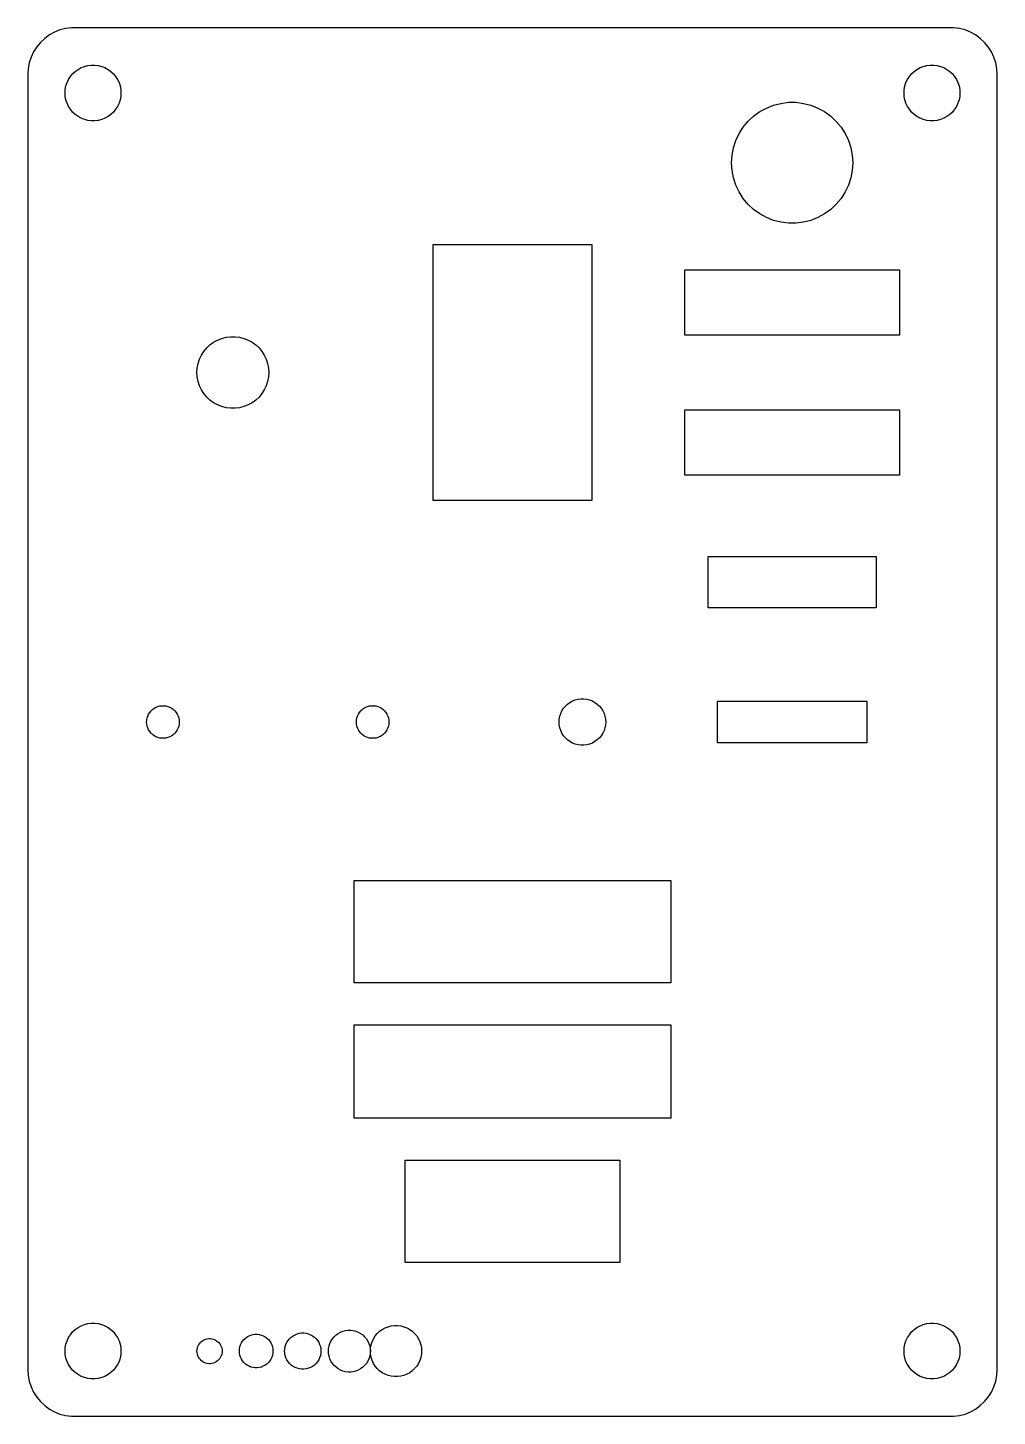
# Model space of a CAD drawing. Header units: metres. Extents: x -52 to 52, y -74 to 3413.
# Drawn here: x -52 to 52, y 1515.5 to 1664.5 of the extents above; entities that cross this region are included whole.
import ezdxf

# ---------------------------------------------------------------- set-up
doc = ezdxf.new("R2010")
doc.units = ezdxf.units.M

msp = doc.modelspace()

# ---------------------------------------------------------------- linework, layer by layer
for p, q in [((-48.5451, 1664.26), (-49.1289, 1664.02)), ((-47.9369, 1664.41), (-48.5451, 1664.26)), ((-47.3139, 1664.49), (-47.9369, 1664.41)), ((47.3139, 1664.49), (-47.3139, 1664.49)), ((47.9369, 1664.41), (47.3139, 1664.49)), ((48.5451, 1664.26), (47.9369, 1664.41)), ((49.1289, 1664.02), (48.5451, 1664.26)), ((-50.6448, 1662.92), (-51.0451, 1662.44)), ((-50.1871, 1663.35), (-50.6448, 1662.92)), ((-49.6791, 1663.72), (-50.1871, 1663.35)), ((-49.1289, 1664.02), (-49.6791, 1663.72)), ((49.6791, 1663.72), (49.1289, 1664.02)), ((50.1871, 1663.35), (49.6791, 1663.72)), ((50.6448, 1662.92), (50.1871, 1663.35)), ((51.0451, 1662.44), (50.6448, 1662.92)), ((-51.6489, 1661.34), (-51.8429, 1660.74)), ((-51.3815, 1661.91), (-51.6489, 1661.34)), ((-51.0451, 1662.44), (-51.3815, 1661.91)), ((51.3815, 1661.91), (51.0451, 1662.44)), ((51.6489, 1661.34), (51.3815, 1661.91)), ((51.8429, 1660.74), (51.6489, 1661.34)), ((-51.9606, 1660.13), (-52, 1659.5)), ((-51.8429, 1660.74), (-51.9606, 1660.13)), ((-47.1869, 1659.55), (-46.9123, 1659.81)), ((-46.9123, 1659.81), (-46.6075, 1660.03)), ((-46.6075, 1660.03), (-46.2773, 1660.21)), ((-46.2773, 1660.21), (-45.927, 1660.35)), ((-45.927, 1660.35), (-45.5621, 1660.45)), ((-45.5621, 1660.45), (-45.1884, 1660.49)), ((-45.1884, 1660.49), (-44.8116, 1660.49)), ((-44.8116, 1660.49), (-44.4379, 1660.45)), ((-44.4379, 1660.45), (-44.0729, 1660.35)), ((-44.0729, 1660.35), (-43.7227, 1660.21)), ((-43.7227, 1660.21), (-43.3925, 1660.03)), ((-43.3925, 1660.03), (-43.0877, 1659.81)), ((-43.0877, 1659.81), (-42.8131, 1659.55)), ((42.8131, 1659.55), (43.0877, 1659.81)), ((43.0877, 1659.81), (43.3925, 1660.03)), ((43.3925, 1660.03), (43.7227, 1660.21)), ((43.7227, 1660.21), (44.0729, 1660.35)), ((44.0729, 1660.35), (44.4379, 1660.45)), ((44.4379, 1660.45), (44.8116, 1660.49)), ((44.8116, 1660.49), (45.1884, 1660.49)), ((45.1884, 1660.49), (45.5621, 1660.45)), ((45.5621, 1660.45), (45.927, 1660.35)), ((45.927, 1660.35), (46.2773, 1660.21)), ((46.2773, 1660.21), (46.6075, 1660.03)), ((46.6075, 1660.03), (46.9123, 1659.81)), ((46.9123, 1659.81), (47.1869, 1659.55)), ((51.9606, 1660.13), (51.8429, 1660.74)), ((52, 1659.5), (51.9606, 1660.13)), ((-52, 1659.5), (-52, 1520.5)), ((-47.9763, 1657.88), (-47.9057, 1658.25)), ((-47.9057, 1658.25), (-47.7893, 1658.6)), ((-47.7893, 1658.6), (-47.6289, 1658.95)), ((-47.6289, 1658.95), (-47.427, 1659.26)), ((-47.427, 1659.26), (-47.1869, 1659.55)), ((-42.8131, 1659.55), (-42.5729, 1659.26)), ((-42.5729, 1659.26), (-42.3711, 1658.95)), ((-42.3711, 1658.95), (-42.2107, 1658.6)), ((-42.2107, 1658.6), (-42.0942, 1658.25)), ((-42.0942, 1658.25), (-42.0237, 1657.88)), ((42.0237, 1657.88), (42.0942, 1658.25)), ((42.0942, 1658.25), (42.2107, 1658.6)), ((42.2107, 1658.6), (42.3711, 1658.95)), ((42.3711, 1658.95), (42.5729, 1659.26)), ((42.5729, 1659.26), (42.8131, 1659.55)), ((47.1869, 1659.55), (47.427, 1659.26)), ((47.427, 1659.26), (47.6289, 1658.95)), ((47.6289, 1658.95), (47.7893, 1658.6)), ((47.7893, 1658.6), (47.9057, 1658.25)), ((47.9057, 1658.25), (47.9763, 1657.88)), ((52, 1520.5), (52, 1659.5)), ((-48, 1657.5), (-47.9763, 1657.88)), ((-47.9763, 1657.12), (-48, 1657.5)), ((-47.9057, 1656.75), (-47.9763, 1657.12)), ((-47.7893, 1656.4), (-47.9057, 1656.75)), ((-42.0942, 1656.75), (-42.2107, 1656.4)), ((-42.0237, 1657.12), (-42.0942, 1656.75)), ((-42.0237, 1657.88), (-42, 1657.5)), ((-42, 1657.5), (-42.0237, 1657.12)), ((42, 1657.5), (42.0237, 1657.88)), ((42.0237, 1657.12), (42, 1657.5)), ((42.0942, 1656.75), (42.0237, 1657.12)), ((42.2107, 1656.4), (42.0942, 1656.75)), ((47.9057, 1656.75), (47.7893, 1656.4)), ((47.9763, 1657.12), (47.9057, 1656.75)), ((47.9763, 1657.88), (48, 1657.5)), ((48, 1657.5), (47.9763, 1657.12)), ((-47.6289, 1656.05), (-47.7893, 1656.4)), ((-47.427, 1655.74), (-47.6289, 1656.05)), ((-47.1869, 1655.45), (-47.427, 1655.74)), ((-46.9123, 1655.19), (-47.1869, 1655.45)), ((-46.6075, 1654.97), (-46.9123, 1655.19)), ((-43.0877, 1655.19), (-43.3925, 1654.97)), ((-42.8131, 1655.45), (-43.0877, 1655.19)), ((-42.5729, 1655.74), (-42.8131, 1655.45)), ((-42.3711, 1656.05), (-42.5729, 1655.74)), ((-42.2107, 1656.4), (-42.3711, 1656.05)), ((25.8567, 1655.01), (26.5171, 1655.49)), ((26.5171, 1655.49), (27.2324, 1655.88)), ((27.2324, 1655.88), (27.9914, 1656.18)), ((27.9914, 1656.18), (28.782, 1656.38)), ((28.782, 1656.38), (29.5919, 1656.49)), ((29.5919, 1656.49), (30.4081, 1656.49)), ((30.4081, 1656.49), (31.218, 1656.38)), ((31.218, 1656.38), (32.0086, 1656.18)), ((32.0086, 1656.18), (32.7676, 1655.88)), ((32.7676, 1655.88), (33.4829, 1655.49)), ((33.4829, 1655.49), (34.1432, 1655.01)), ((42.3711, 1656.05), (42.2107, 1656.4)), ((42.5729, 1655.74), (42.3711, 1656.05)), ((42.8131, 1655.45), (42.5729, 1655.74)), ((43.0877, 1655.19), (42.8131, 1655.45)), ((43.3925, 1654.97), (43.0877, 1655.19)), ((46.9123, 1655.19), (46.6075, 1654.97)), ((47.1869, 1655.45), (46.9123, 1655.19)), ((47.427, 1655.74), (47.1869, 1655.45)), ((47.6289, 1656.05), (47.427, 1655.74)), ((47.7893, 1656.4), (47.6289, 1656.05)), ((-46.2773, 1654.79), (-46.6075, 1654.97)), ((-45.927, 1654.65), (-46.2773, 1654.79)), ((-45.5621, 1654.55), (-45.927, 1654.65)), ((-45.1884, 1654.51), (-45.5621, 1654.55)), ((-44.8116, 1654.51), (-45.1884, 1654.51)), ((-44.4379, 1654.55), (-44.8116, 1654.51)), ((-44.0729, 1654.65), (-44.4379, 1654.55)), ((-43.7227, 1654.79), (-44.0729, 1654.65)), ((-43.3925, 1654.97), (-43.7227, 1654.79)), ((24.304, 1653.13), (24.7414, 1653.82)), ((24.7414, 1653.82), (25.2617, 1654.45)), ((25.2617, 1654.45), (25.8567, 1655.01)), ((34.1432, 1655.01), (34.7383, 1654.45)), ((34.7383, 1654.45), (35.2586, 1653.82)), ((35.2586, 1653.82), (35.696, 1653.13)), ((43.7227, 1654.79), (43.3925, 1654.97)), ((44.0729, 1654.65), (43.7227, 1654.79)), ((44.4379, 1654.55), (44.0729, 1654.65)), ((44.8116, 1654.51), (44.4379, 1654.55)), ((45.1884, 1654.51), (44.8116, 1654.51)), ((45.5621, 1654.55), (45.1884, 1654.51)), ((45.927, 1654.65), (45.5621, 1654.55)), ((46.2773, 1654.79), (45.927, 1654.65)), ((46.6075, 1654.97), (46.2773, 1654.79)), ((23.7042, 1651.62), (23.9565, 1652.39)), ((23.9565, 1652.39), (24.304, 1653.13)), ((35.696, 1653.13), (36.0435, 1652.39)), ((36.0435, 1652.39), (36.2958, 1651.62)), ((23.5, 1650), (23.5513, 1650.81)), ((23.5513, 1650.81), (23.7042, 1651.62)), ((36.2958, 1651.62), (36.4487, 1650.81)), ((36.4487, 1650.81), (36.5, 1650)), ((23.5513, 1649.19), (23.5, 1650)), ((36.5, 1650), (36.4487, 1649.19)), ((23.7042, 1648.38), (23.5513, 1649.19)), ((23.9565, 1647.61), (23.7042, 1648.38)), ((36.2958, 1648.38), (36.0435, 1647.61)), ((36.4487, 1649.19), (36.2958, 1648.38)), ((24.304, 1646.87), (23.9565, 1647.61)), ((24.7414, 1646.18), (24.304, 1646.87)), ((35.696, 1646.87), (35.2586, 1646.18)), ((36.0435, 1647.61), (35.696, 1646.87)), ((25.2617, 1645.55), (24.7414, 1646.18)), ((25.8567, 1644.99), (25.2617, 1645.55)), ((26.5171, 1644.51), (25.8567, 1644.99)), ((34.1432, 1644.99), (33.4829, 1644.51)), ((34.7383, 1645.55), (34.1432, 1644.99)), ((35.2586, 1646.18), (34.7383, 1645.55)), ((27.2324, 1644.12), (26.5171, 1644.51)), ((27.9914, 1643.82), (27.2324, 1644.12)), ((28.782, 1643.62), (27.9914, 1643.82)), ((29.5919, 1643.51), (28.782, 1643.62)), ((30.4081, 1643.51), (29.5919, 1643.51)), ((31.218, 1643.62), (30.4081, 1643.51)), ((32.0086, 1643.82), (31.218, 1643.62)), ((32.7676, 1644.12), (32.0086, 1643.82)), ((33.4829, 1644.51), (32.7676, 1644.12)), ((-8.5, 1613.75), (-8.5, 1641.25)), ((-8.5, 1641.25), (8.5, 1641.25)), ((8.5, 1641.25), (8.5, 1613.75)), ((18.5, 1631.5), (18.5, 1638.5)), ((18.5, 1638.5), (41.5, 1638.5)), ((41.5, 1638.5), (41.5, 1631.5)), ((-30.7214, 1631.28), (-30.2417, 1631.34)), ((-30.2417, 1631.34), (-29.7583, 1631.34)), ((-29.7583, 1631.34), (-29.2786, 1631.28)), ((41.5, 1631.5), (18.5, 1631.5)), ((-33.1147, 1629.76), (-32.8065, 1630.14)), ((-32.8065, 1630.14), (-32.4541, 1630.47)), ((-32.4541, 1630.47), (-32.0629, 1630.75)), ((-32.0629, 1630.75), (-31.6392, 1630.98)), ((-31.6392, 1630.98), (-31.1897, 1631.16)), ((-31.1897, 1631.16), (-30.7214, 1631.28)), ((-29.2786, 1631.28), (-28.8103, 1631.16)), ((-28.8103, 1631.16), (-28.3607, 1630.98)), ((-28.3607, 1630.98), (-27.9371, 1630.75)), ((-27.9371, 1630.75), (-27.5459, 1630.47)), ((-27.5459, 1630.47), (-27.1935, 1630.14)), ((-27.1935, 1630.14), (-26.8853, 1629.76)), ((-33.8196, 1627.98), (-33.729, 1628.46)), ((-33.729, 1628.46), (-33.5796, 1628.92)), ((-33.5796, 1628.92), (-33.3738, 1629.35)), ((-33.3738, 1629.35), (-33.1147, 1629.76)), ((-26.8853, 1629.76), (-26.6262, 1629.35)), ((-26.6262, 1629.35), (-26.4203, 1628.92)), ((-26.4203, 1628.92), (-26.271, 1628.46)), ((-26.271, 1628.46), (-26.1804, 1627.98)), ((-33.85, 1627.5), (-33.8196, 1627.98)), ((-33.8196, 1627.02), (-33.85, 1627.5)), ((-33.729, 1626.54), (-33.8196, 1627.02)), ((-26.1804, 1627.02), (-26.271, 1626.54)), ((-26.1804, 1627.98), (-26.15, 1627.5)), ((-26.15, 1627.5), (-26.1804, 1627.02)), ((-33.5796, 1626.08), (-33.729, 1626.54)), ((-33.3738, 1625.65), (-33.5796, 1626.08)), ((-33.1147, 1625.24), (-33.3738, 1625.65)), ((-26.6262, 1625.65), (-26.8853, 1625.24)), ((-26.4203, 1626.08), (-26.6262, 1625.65)), ((-26.271, 1626.54), (-26.4203, 1626.08)), ((-32.8065, 1624.86), (-33.1147, 1625.24)), ((-32.4541, 1624.53), (-32.8065, 1624.86)), ((-32.0629, 1624.25), (-32.4541, 1624.53)), ((-31.6392, 1624.02), (-32.0629, 1624.25)), ((-31.1897, 1623.84), (-31.6392, 1624.02)), ((-28.3607, 1624.02), (-28.8103, 1623.84)), ((-27.9371, 1624.25), (-28.3607, 1624.02)), ((-27.5459, 1624.53), (-27.9371, 1624.25)), ((-27.1935, 1624.86), (-27.5459, 1624.53)), ((-26.8853, 1625.24), (-27.1935, 1624.86)), ((-30.7214, 1623.72), (-31.1897, 1623.84)), ((-30.2417, 1623.66), (-30.7214, 1623.72)), ((-29.7583, 1623.66), (-30.2417, 1623.66)), ((-29.2786, 1623.72), (-29.7583, 1623.66)), ((-28.8103, 1623.84), (-29.2786, 1623.72)), ((18.5, 1616.5), (18.5, 1623.5)), ((18.5, 1623.5), (41.5, 1623.5)), ((41.5, 1623.5), (41.5, 1616.5)), ((41.5, 1616.5), (18.5, 1616.5)), ((8.5, 1613.75), (-8.5, 1613.75)), ((21, 1602.25), (21, 1607.75)), ((21, 1607.75), (39, 1607.75)), ((39, 1607.75), (39, 1602.25)), ((39, 1602.25), (21, 1602.25)), ((-38.9158, 1591.03), (-38.7757, 1591.2)), ((-38.7757, 1591.2), (-38.6155, 1591.35)), ((-38.6155, 1591.35), (-38.4377, 1591.48)), ((-38.4377, 1591.48), (-38.2451, 1591.58)), ((-38.2451, 1591.58), (-38.0408, 1591.66)), ((-38.0408, 1591.66), (-37.8279, 1591.72)), ((-37.8279, 1591.72), (-37.6099, 1591.75)), ((-37.6099, 1591.75), (-37.3901, 1591.75)), ((-37.3901, 1591.75), (-37.1721, 1591.72)), ((-37.1721, 1591.72), (-36.9592, 1591.66)), ((-36.9592, 1591.66), (-36.7549, 1591.58)), ((-36.7549, 1591.58), (-36.5623, 1591.48)), ((-36.5623, 1591.48), (-36.3845, 1591.35)), ((-36.3845, 1591.35), (-36.2243, 1591.2)), ((-36.2243, 1591.2), (-36.0842, 1591.03)), ((-16.4158, 1591.03), (-16.2757, 1591.2)), ((-16.2757, 1591.2), (-16.1155, 1591.35)), ((-16.1155, 1591.35), (-15.9377, 1591.48)), ((-15.9377, 1591.48), (-15.7451, 1591.58)), ((-15.7451, 1591.58), (-15.5408, 1591.66)), ((-15.5408, 1591.66), (-15.3279, 1591.72)), ((-15.3279, 1591.72), (-15.1099, 1591.75)), ((-15.1099, 1591.75), (-14.8901, 1591.75)), ((-14.8901, 1591.75), (-14.6721, 1591.72)), ((-14.6721, 1591.72), (-14.4592, 1591.66)), ((-14.4592, 1591.66), (-14.2549, 1591.58)), ((-14.2549, 1591.58), (-14.0623, 1591.48)), ((-14.0623, 1591.48), (-13.8845, 1591.35)), ((-13.8845, 1591.35), (-13.7243, 1591.2)), ((-13.7243, 1591.2), (-13.5842, 1591.03)), ((5.17555, 1590.92), (5.30922, 1591.2)), ((5.30922, 1591.2), (5.47745, 1591.47)), ((5.47745, 1591.47), (5.67757, 1591.71)), ((5.67757, 1591.71), (5.90643, 1591.93)), ((5.90643, 1591.93), (6.16043, 1592.11)), ((6.16043, 1592.11), (6.43555, 1592.26)), ((6.43555, 1592.26), (6.72745, 1592.38)), ((6.72745, 1592.38), (7.03154, 1592.46)), ((7.03154, 1592.46), (7.34302, 1592.5)), ((7.34302, 1592.5), (7.65697, 1592.5)), ((7.65697, 1592.5), (7.96844, 1592.46)), ((7.96844, 1592.46), (8.27254, 1592.38)), ((8.27254, 1592.38), (8.56444, 1592.26)), ((8.56444, 1592.26), (8.83955, 1592.11)), ((8.83955, 1592.11), (9.09355, 1591.93)), ((9.09355, 1591.93), (9.32242, 1591.71)), ((9.32242, 1591.71), (9.52254, 1591.47)), ((9.52254, 1591.47), (9.69077, 1591.2)), ((9.69077, 1591.2), (9.82443, 1590.92)), ((22, 1587.75), (22, 1592.25)), ((22, 1592.25), (38, 1592.25)), ((38, 1592.25), (38, 1587.75)), ((-39.25, 1590), (-39.2362, 1590.22)), ((-39.2362, 1589.78), (-39.25, 1590)), ((-39.2362, 1590.22), (-39.195, 1590.44)), ((-39.195, 1589.56), (-39.2362, 1589.78)), ((-39.195, 1590.44), (-39.1271, 1590.64)), ((-39.1271, 1590.64), (-39.0335, 1590.84)), ((-39.0335, 1590.84), (-38.9158, 1591.03)), ((-36.0842, 1591.03), (-35.9665, 1590.84)), ((-35.9665, 1590.84), (-35.8729, 1590.64)), ((-35.8729, 1590.64), (-35.805, 1590.44)), ((-35.805, 1590.44), (-35.7638, 1590.22)), ((-35.7638, 1589.78), (-35.805, 1589.56)), ((-35.7638, 1590.22), (-35.75, 1590)), ((-35.75, 1590), (-35.7638, 1589.78)), ((-16.75, 1590), (-16.7362, 1590.22)), ((-16.7362, 1589.78), (-16.75, 1590)), ((-16.7362, 1590.22), (-16.695, 1590.44)), ((-16.695, 1589.56), (-16.7362, 1589.78)), ((-16.695, 1590.44), (-16.6271, 1590.64)), ((-16.6271, 1590.64), (-16.5335, 1590.84)), ((-16.5335, 1590.84), (-16.4158, 1591.03)), ((-13.5842, 1591.03), (-13.4665, 1590.84)), ((-13.4665, 1590.84), (-13.3729, 1590.64)), ((-13.3729, 1590.64), (-13.305, 1590.44)), ((-13.305, 1590.44), (-13.2638, 1590.22)), ((-13.2638, 1589.78), (-13.305, 1589.56)), ((-13.2638, 1590.22), (-13.25, 1590)), ((-13.25, 1590), (-13.2638, 1589.78)), ((5, 1590), (5.0197, 1590.31)), ((5.0197, 1589.69), (5, 1590)), ((5.0197, 1590.31), (5.07854, 1590.62)), ((5.07854, 1589.38), (5.0197, 1589.69)), ((5.07854, 1590.62), (5.17555, 1590.92)), ((9.82443, 1590.92), (9.92145, 1590.62)), ((9.92145, 1590.62), (9.98029, 1590.31)), ((9.98029, 1589.69), (9.92145, 1589.38)), ((9.98029, 1590.31), (10, 1590)), ((10, 1590), (9.98029, 1589.69)), ((-39.1271, 1589.36), (-39.195, 1589.56)), ((-39.0335, 1589.16), (-39.1271, 1589.36)), ((-38.9158, 1588.97), (-39.0335, 1589.16)), ((-38.7757, 1588.8), (-38.9158, 1588.97)), ((-38.6155, 1588.65), (-38.7757, 1588.8)), ((-38.4377, 1588.52), (-38.6155, 1588.65)), ((-38.2451, 1588.42), (-38.4377, 1588.52)), ((-38.0408, 1588.34), (-38.2451, 1588.42)), ((-37.8279, 1588.28), (-38.0408, 1588.34)), ((-37.6099, 1588.25), (-37.8279, 1588.28)), ((-37.3901, 1588.25), (-37.6099, 1588.25)), ((-37.1721, 1588.28), (-37.3901, 1588.25)), ((-36.9592, 1588.34), (-37.1721, 1588.28)), ((-36.7549, 1588.42), (-36.9592, 1588.34)), ((-36.5623, 1588.52), (-36.7549, 1588.42)), ((-36.3845, 1588.65), (-36.5623, 1588.52)), ((-36.2243, 1588.8), (-36.3845, 1588.65)), ((-36.0842, 1588.97), (-36.2243, 1588.8)), ((-35.9665, 1589.16), (-36.0842, 1588.97)), ((-35.8729, 1589.36), (-35.9665, 1589.16)), ((-35.805, 1589.56), (-35.8729, 1589.36)), ((-16.6271, 1589.36), (-16.695, 1589.56)), ((-16.5335, 1589.16), (-16.6271, 1589.36)), ((-16.4158, 1588.97), (-16.5335, 1589.16)), ((-16.2757, 1588.8), (-16.4158, 1588.97)), ((-16.1155, 1588.65), (-16.2757, 1588.8)), ((-15.9377, 1588.52), (-16.1155, 1588.65)), ((-15.7451, 1588.42), (-15.9377, 1588.52)), ((-15.5408, 1588.34), (-15.7451, 1588.42)), ((-15.3279, 1588.28), (-15.5408, 1588.34)), ((-15.1099, 1588.25), (-15.3279, 1588.28)), ((-14.8901, 1588.25), (-15.1099, 1588.25)), ((-14.6721, 1588.28), (-14.8901, 1588.25)), ((-14.4592, 1588.34), (-14.6721, 1588.28)), ((-14.2549, 1588.42), (-14.4592, 1588.34)), ((-14.0623, 1588.52), (-14.2549, 1588.42)), ((-13.8845, 1588.65), (-14.0623, 1588.52)), ((-13.7243, 1588.8), (-13.8845, 1588.65)), ((-13.5842, 1588.97), (-13.7243, 1588.8)), ((-13.4665, 1589.16), (-13.5842, 1588.97)), ((-13.3729, 1589.36), (-13.4665, 1589.16)), ((-13.305, 1589.56), (-13.3729, 1589.36)), ((5.17555, 1589.08), (5.07854, 1589.38)), ((5.30922, 1588.8), (5.17555, 1589.08)), ((5.47745, 1588.53), (5.30922, 1588.8)), ((5.67757, 1588.29), (5.47745, 1588.53)), ((5.90643, 1588.07), (5.67757, 1588.29)), ((9.32242, 1588.29), (9.09355, 1588.07)), ((9.52254, 1588.53), (9.32242, 1588.29)), ((9.69077, 1588.8), (9.52254, 1588.53)), ((9.82443, 1589.08), (9.69077, 1588.8)), ((9.92145, 1589.38), (9.82443, 1589.08)), ((6.16043, 1587.89), (5.90643, 1588.07)), ((6.43555, 1587.74), (6.16043, 1587.89)), ((6.72745, 1587.62), (6.43555, 1587.74)), ((7.03154, 1587.54), (6.72745, 1587.62)), ((7.34302, 1587.5), (7.03154, 1587.54)), ((7.65697, 1587.5), (7.34302, 1587.5)), ((7.96844, 1587.54), (7.65697, 1587.5)), ((8.27254, 1587.62), (7.96844, 1587.54)), ((8.56444, 1587.74), (8.27254, 1587.62)), ((8.83955, 1587.89), (8.56444, 1587.74)), ((9.09355, 1588.07), (8.83955, 1587.89)), ((38, 1587.75), (22, 1587.75)), ((-17, 1562), (-17, 1573)), ((-17, 1573), (17, 1573)), ((17, 1573), (17, 1562)), ((17, 1562), (-17, 1562)), ((-17, 1547.5), (-17, 1557.5)), ((-17, 1557.5), (17, 1557.5)), ((17, 1557.5), (17, 1547.5)), ((17, 1547.5), (-17, 1547.5)), ((-11.5, 1532), (-11.5, 1543)), ((-11.5, 1543), (11.5, 1543)), ((11.5, 1543), (11.5, 1532)), ((11.5, 1532), (-11.5, 1532)), ((-47.6289, 1523.95), (-47.427, 1524.26)), ((-47.427, 1524.26), (-47.1869, 1524.55)), ((-47.1869, 1524.55), (-46.9123, 1524.81)), ((-46.9123, 1524.81), (-46.6075, 1525.03)), ((-46.6075, 1525.03), (-46.2773, 1525.21)), ((-46.2773, 1525.21), (-45.927, 1525.35)), ((-45.927, 1525.35), (-45.5621, 1525.45)), ((-45.5621, 1525.45), (-45.1884, 1525.49)), ((-45.1884, 1525.49), (-44.8116, 1525.49)), ((-44.8116, 1525.49), (-44.4379, 1525.45)), ((-44.4379, 1525.45), (-44.0729, 1525.35)), ((-44.0729, 1525.35), (-43.7227, 1525.21)), ((-43.7227, 1525.21), (-43.3925, 1525.03)), ((-43.3925, 1525.03), (-43.0877, 1524.81)), ((-43.0877, 1524.81), (-42.8131, 1524.55)), ((-42.8131, 1524.55), (-42.5729, 1524.26)), ((-42.5729, 1524.26), (-42.3711, 1523.95)), ((-28.4645, 1524.02), (-28.2664, 1524.13)), ((-28.2664, 1524.13), (-28.0562, 1524.21)), ((-28.0562, 1524.21), (-27.8373, 1524.27)), ((-27.8373, 1524.27), (-27.613, 1524.3)), ((-27.613, 1524.3), (-27.387, 1524.3)), ((-27.387, 1524.3), (-27.1627, 1524.27)), ((-27.1627, 1524.27), (-26.9438, 1524.21)), ((-26.9438, 1524.21), (-26.7336, 1524.13)), ((-26.7336, 1524.13), (-26.5355, 1524.02)), ((-23.743, 1524), (-23.5449, 1524.15)), ((-23.5449, 1524.15), (-23.3303, 1524.26)), ((-23.3303, 1524.26), (-23.1026, 1524.35)), ((-23.1026, 1524.35), (-22.8654, 1524.42)), ((-22.8654, 1524.42), (-22.6224, 1524.45)), ((-22.6224, 1524.45), (-22.3775, 1524.45)), ((-22.3775, 1524.45), (-22.1346, 1524.42)), ((-22.1346, 1524.42), (-21.8974, 1524.35)), ((-21.8974, 1524.35), (-21.6697, 1524.26)), ((-21.6697, 1524.26), (-21.4551, 1524.15)), ((-21.4551, 1524.15), (-21.257, 1524)), ((-19.1402, 1524.04), (-18.9342, 1524.23)), ((-18.9342, 1524.23), (-18.7056, 1524.4)), ((-18.7056, 1524.4), (-18.458, 1524.54)), ((-18.458, 1524.54), (-18.1953, 1524.64)), ((-18.1953, 1524.64), (-17.9216, 1524.71)), ((-17.9216, 1524.71), (-17.6413, 1524.75)), ((-17.6413, 1524.75), (-17.3587, 1524.75)), ((-17.3587, 1524.75), (-17.0784, 1524.71)), ((-17.0784, 1524.71), (-16.8047, 1524.64)), ((-16.8047, 1524.64), (-16.542, 1524.54)), ((-16.542, 1524.54), (-16.2944, 1524.4)), ((-16.2944, 1524.4), (-16.0658, 1524.23)), ((-16.0658, 1524.23), (-15.8598, 1524.04)), ((-14.9098, 1523.82), (-14.7248, 1524.12)), ((-14.7248, 1524.12), (-14.5047, 1524.38)), ((-14.5047, 1524.38), (-14.2529, 1524.62)), ((-14.2529, 1524.62), (-13.9735, 1524.82)), ((-13.9735, 1524.82), (-13.6709, 1524.99)), ((-13.6709, 1524.99), (-13.3498, 1525.12)), ((-13.3498, 1525.12), (-13.0153, 1525.2)), ((-13.0153, 1525.2), (-12.6727, 1525.24)), ((-12.6727, 1525.24), (-12.3273, 1525.24)), ((-12.3273, 1525.24), (-11.9847, 1525.2)), ((-11.9847, 1525.2), (-11.6502, 1525.12)), ((-11.6502, 1525.12), (-11.3291, 1524.99)), ((-11.3291, 1524.99), (-11.0265, 1524.82)), ((-11.0265, 1524.82), (-10.7471, 1524.62)), ((-10.7471, 1524.62), (-10.4953, 1524.38)), ((-10.4953, 1524.38), (-10.2752, 1524.12)), ((-10.2752, 1524.12), (-10.0901, 1523.82)), ((42.3711, 1523.95), (42.5729, 1524.26)), ((42.5729, 1524.26), (42.8131, 1524.55)), ((42.8131, 1524.55), (43.0877, 1524.81)), ((43.0877, 1524.81), (43.3925, 1525.03)), ((43.3925, 1525.03), (43.7227, 1525.21)), ((43.7227, 1525.21), (44.0729, 1525.35)), ((44.0729, 1525.35), (44.4379, 1525.45)), ((44.4379, 1525.45), (44.8116, 1525.49)), ((44.8116, 1525.49), (45.1884, 1525.49)), ((45.1884, 1525.49), (45.5621, 1525.45)), ((45.5621, 1525.45), (45.927, 1525.35)), ((45.927, 1525.35), (46.2773, 1525.21)), ((46.2773, 1525.21), (46.6075, 1525.03)), ((46.6075, 1525.03), (46.9123, 1524.81)), ((46.9123, 1524.81), (47.1869, 1524.55)), ((47.1869, 1524.55), (47.427, 1524.26)), ((47.427, 1524.26), (47.6289, 1523.95)), ((-48, 1522.5), (-47.9763, 1522.88)), ((-47.9763, 1522.88), (-47.9057, 1523.25)), ((-47.9057, 1523.25), (-47.7893, 1523.6)), ((-47.7893, 1523.6), (-47.6289, 1523.95)), ((-42.3711, 1523.95), (-42.2107, 1523.6)), ((-42.2107, 1523.6), (-42.0942, 1523.25)), ((-42.0942, 1523.25), (-42.0237, 1522.88)), ((-42.0237, 1522.88), (-42, 1522.5)), ((-33.85, 1522.5), (-33.8394, 1522.67)), ((-33.8394, 1522.67), (-33.8076, 1522.84)), ((-33.8076, 1522.84), (-33.7552, 1523)), ((-33.7552, 1523), (-33.683, 1523.15)), ((-33.683, 1523.15), (-33.5922, 1523.29)), ((-33.5922, 1523.29), (-33.4841, 1523.42)), ((-33.4841, 1523.42), (-33.3605, 1523.54)), ((-33.3605, 1523.54), (-33.2234, 1523.64)), ((-33.2234, 1523.64), (-33.0748, 1523.72)), ((-33.0748, 1523.72), (-32.9172, 1523.78)), ((-32.9172, 1523.78), (-32.753, 1523.83)), ((-32.753, 1523.83), (-32.5848, 1523.85)), ((-32.5848, 1523.85), (-32.4152, 1523.85)), ((-32.4152, 1523.85), (-32.247, 1523.83)), ((-32.247, 1523.83), (-32.0828, 1523.78)), ((-32.0828, 1523.78), (-31.9252, 1523.72)), ((-31.9252, 1523.72), (-31.7766, 1523.64)), ((-31.7766, 1523.64), (-31.6395, 1523.54)), ((-31.6395, 1523.54), (-31.5159, 1523.42)), ((-31.5159, 1523.42), (-31.4078, 1523.29)), ((-31.4078, 1523.29), (-31.317, 1523.15)), ((-31.317, 1523.15), (-31.2448, 1523)), ((-31.2448, 1523), (-31.1924, 1522.84)), ((-31.1924, 1522.84), (-31.1606, 1522.67)), ((-31.1606, 1522.67), (-31.15, 1522.5)), ((-29.3, 1522.5), (-29.2858, 1522.73)), ((-29.2858, 1522.73), (-29.2434, 1522.95)), ((-29.2434, 1522.95), (-29.1736, 1523.16)), ((-29.1736, 1523.16), (-29.0773, 1523.37)), ((-29.0773, 1523.37), (-28.9562, 1523.56)), ((-28.9562, 1523.56), (-28.8121, 1523.73)), ((-28.8121, 1523.73), (-28.6474, 1523.89)), ((-28.6474, 1523.89), (-28.4645, 1524.02)), ((-26.5355, 1524.02), (-26.3526, 1523.89)), ((-26.3526, 1523.89), (-26.1879, 1523.73)), ((-26.1879, 1523.73), (-26.0438, 1523.56)), ((-26.0438, 1523.56), (-25.9226, 1523.37)), ((-25.9226, 1523.37), (-25.8264, 1523.16)), ((-25.8264, 1523.16), (-25.7565, 1522.95)), ((-25.7565, 1522.95), (-25.7142, 1522.73)), ((-25.7142, 1522.73), (-25.7, 1522.5)), ((-24.45, 1522.5), (-24.4346, 1522.74)), ((-24.4346, 1522.74), (-24.3887, 1522.98)), ((-24.3887, 1522.98), (-24.3131, 1523.22)), ((-24.3131, 1523.22), (-24.2088, 1523.44)), ((-24.2088, 1523.44), (-24.0776, 1523.65)), ((-24.0776, 1523.65), (-23.9215, 1523.83)), ((-23.9215, 1523.83), (-23.743, 1524)), ((-21.257, 1524), (-21.0785, 1523.83)), ((-21.0785, 1523.83), (-20.9224, 1523.65)), ((-20.9224, 1523.65), (-20.7912, 1523.44)), ((-20.7912, 1523.44), (-20.6869, 1523.22)), ((-20.6869, 1523.22), (-20.6113, 1522.98)), ((-20.6113, 1522.98), (-20.5654, 1522.74)), ((-20.5654, 1522.74), (-20.55, 1522.5)), ((-19.75, 1522.5), (-19.7323, 1522.78)), ((-19.7323, 1522.78), (-19.6793, 1523.06)), ((-19.6793, 1523.06), (-19.592, 1523.33)), ((-19.592, 1523.33), (-19.4717, 1523.58)), ((-19.4717, 1523.58), (-19.3203, 1523.82)), ((-19.3203, 1523.82), (-19.1402, 1524.04)), ((-15.8598, 1524.04), (-15.6797, 1523.82)), ((-15.6797, 1523.82), (-15.5283, 1523.58)), ((-15.5283, 1523.58), (-15.408, 1523.33)), ((-15.408, 1523.33), (-15.3207, 1523.06)), ((-15.3207, 1523.06), (-15.2677, 1522.78)), ((-15.2677, 1522.78), (-15.25, 1522.5)), ((-15.25, 1522.5), (-15.2283, 1522.84)), ((-15.2283, 1522.84), (-15.1636, 1523.18)), ((-15.1636, 1523.18), (-15.0569, 1523.51)), ((-15.0569, 1523.51), (-14.9098, 1523.82)), ((-10.0901, 1523.82), (-9.9431, 1523.51)), ((-9.9431, 1523.51), (-9.8364, 1523.18)), ((-9.8364, 1523.18), (-9.77168, 1522.84)), ((-9.77168, 1522.84), (-9.75, 1522.5)), ((42, 1522.5), (42.0237, 1522.88)), ((42.0237, 1522.88), (42.0942, 1523.25)), ((42.0942, 1523.25), (42.2107, 1523.6)), ((42.2107, 1523.6), (42.3711, 1523.95)), ((47.6289, 1523.95), (47.7893, 1523.6)), ((47.7893, 1523.6), (47.9057, 1523.25)), ((47.9057, 1523.25), (47.9763, 1522.88)), ((47.9763, 1522.88), (48, 1522.5)), ((-47.9763, 1522.12), (-48, 1522.5)), ((-47.9057, 1521.75), (-47.9763, 1522.12)), ((-47.7893, 1521.4), (-47.9057, 1521.75)), ((-47.6289, 1521.05), (-47.7893, 1521.4)), ((-42.2107, 1521.4), (-42.3711, 1521.05)), ((-42.0942, 1521.75), (-42.2107, 1521.4)), ((-42.0237, 1522.12), (-42.0942, 1521.75)), ((-42, 1522.5), (-42.0237, 1522.12)), ((-33.8394, 1522.33), (-33.85, 1522.5)), ((-33.8076, 1522.16), (-33.8394, 1522.33)), ((-33.7552, 1522), (-33.8076, 1522.16)), ((-33.683, 1521.85), (-33.7552, 1522)), ((-33.5922, 1521.71), (-33.683, 1521.85)), ((-33.4841, 1521.58), (-33.5922, 1521.71)), ((-33.3605, 1521.46), (-33.4841, 1521.58)), ((-33.2234, 1521.36), (-33.3605, 1521.46)), ((-33.0748, 1521.28), (-33.2234, 1521.36)), ((-32.9172, 1521.22), (-33.0748, 1521.28)), ((-32.753, 1521.17), (-32.9172, 1521.22)), ((-32.5848, 1521.15), (-32.753, 1521.17)), ((-32.4152, 1521.15), (-32.5848, 1521.15)), ((-32.247, 1521.17), (-32.4152, 1521.15)), ((-32.0828, 1521.22), (-32.247, 1521.17)), ((-31.9252, 1521.28), (-32.0828, 1521.22)), ((-31.7766, 1521.36), (-31.9252, 1521.28)), ((-31.6395, 1521.46), (-31.7766, 1521.36)), ((-31.5159, 1521.58), (-31.6395, 1521.46)), ((-31.4078, 1521.71), (-31.5159, 1521.58)), ((-31.317, 1521.85), (-31.4078, 1521.71)), ((-31.2448, 1522), (-31.317, 1521.85)), ((-31.1924, 1522.16), (-31.2448, 1522)), ((-31.1606, 1522.33), (-31.1924, 1522.16)), ((-31.15, 1522.5), (-31.1606, 1522.33)), ((-29.2858, 1522.27), (-29.3, 1522.5)), ((-29.2434, 1522.05), (-29.2858, 1522.27)), ((-29.1736, 1521.84), (-29.2434, 1522.05)), ((-29.0773, 1521.63), (-29.1736, 1521.84)), ((-28.9562, 1521.44), (-29.0773, 1521.63)), ((-28.8121, 1521.27), (-28.9562, 1521.44)), ((-28.6474, 1521.11), (-28.8121, 1521.27)), ((-28.4645, 1520.98), (-28.6474, 1521.11)), ((-26.3526, 1521.11), (-26.5355, 1520.98)), ((-26.1879, 1521.27), (-26.3526, 1521.11)), ((-26.0438, 1521.44), (-26.1879, 1521.27)), ((-25.9226, 1521.63), (-26.0438, 1521.44)), ((-25.8264, 1521.84), (-25.9226, 1521.63)), ((-25.7565, 1522.05), (-25.8264, 1521.84)), ((-25.7142, 1522.27), (-25.7565, 1522.05)), ((-25.7, 1522.5), (-25.7142, 1522.27)), ((-24.4346, 1522.26), (-24.45, 1522.5)), ((-24.3887, 1522.02), (-24.4346, 1522.26)), ((-24.3131, 1521.78), (-24.3887, 1522.02)), ((-24.2088, 1521.56), (-24.3131, 1521.78)), ((-24.0776, 1521.35), (-24.2088, 1521.56)), ((-23.9215, 1521.17), (-24.0776, 1521.35)), ((-23.743, 1521), (-23.9215, 1521.17)), ((-21.0785, 1521.17), (-21.257, 1521)), ((-20.9224, 1521.35), (-21.0785, 1521.17)), ((-20.7912, 1521.56), (-20.9224, 1521.35)), ((-20.6869, 1521.78), (-20.7912, 1521.56)), ((-20.6113, 1522.02), (-20.6869, 1521.78)), ((-20.5654, 1522.26), (-20.6113, 1522.02)), ((-20.55, 1522.5), (-20.5654, 1522.26)), ((-19.7323, 1522.22), (-19.75, 1522.5)), ((-19.6793, 1521.94), (-19.7323, 1522.22)), ((-19.592, 1521.67), (-19.6793, 1521.94)), ((-19.4717, 1521.42), (-19.592, 1521.67)), ((-19.3203, 1521.18), (-19.4717, 1521.42)), ((-19.1402, 1520.96), (-19.3203, 1521.18)), ((-15.6797, 1521.18), (-15.8598, 1520.96)), ((-15.5283, 1521.42), (-15.6797, 1521.18)), ((-15.408, 1521.67), (-15.5283, 1521.42)), ((-15.3207, 1521.94), (-15.408, 1521.67)), ((-15.2677, 1522.22), (-15.3207, 1521.94)), ((-15.25, 1522.5), (-15.2677, 1522.22)), ((-15.2283, 1522.16), (-15.25, 1522.5)), ((-15.1636, 1521.82), (-15.2283, 1522.16)), ((-15.0569, 1521.49), (-15.1636, 1521.82)), ((-14.9098, 1521.18), (-15.0569, 1521.49)), ((-14.7248, 1520.88), (-14.9098, 1521.18)), ((-10.0901, 1521.18), (-10.2752, 1520.88)), ((-9.9431, 1521.49), (-10.0901, 1521.18)), ((-9.8364, 1521.82), (-9.9431, 1521.49)), ((-9.77168, 1522.16), (-9.8364, 1521.82)), ((-9.75, 1522.5), (-9.77168, 1522.16)), ((42.0237, 1522.12), (42, 1522.5)), ((42.0942, 1521.75), (42.0237, 1522.12)), ((42.2107, 1521.4), (42.0942, 1521.75)), ((42.3711, 1521.05), (42.2107, 1521.4)), ((47.7893, 1521.4), (47.6289, 1521.05)), ((47.9057, 1521.75), (47.7893, 1521.4)), ((47.9763, 1522.12), (47.9057, 1521.75)), ((48, 1522.5), (47.9763, 1522.12)), ((-52, 1520.5), (-51.9606, 1519.87)), ((-51.9606, 1519.87), (-51.8429, 1519.26)), ((-47.427, 1520.74), (-47.6289, 1521.05)), ((-47.1869, 1520.45), (-47.427, 1520.74)), ((-46.9123, 1520.19), (-47.1869, 1520.45)), ((-46.6075, 1519.97), (-46.9123, 1520.19)), ((-46.2773, 1519.79), (-46.6075, 1519.97)), ((-45.927, 1519.65), (-46.2773, 1519.79)), ((-45.5621, 1519.55), (-45.927, 1519.65)), ((-44.0729, 1519.65), (-44.4379, 1519.55)), ((-43.7227, 1519.79), (-44.0729, 1519.65)), ((-43.3925, 1519.97), (-43.7227, 1519.79)), ((-43.0877, 1520.19), (-43.3925, 1519.97)), ((-42.8131, 1520.45), (-43.0877, 1520.19)), ((-42.5729, 1520.74), (-42.8131, 1520.45)), ((-42.3711, 1521.05), (-42.5729, 1520.74)), ((-28.2664, 1520.87), (-28.4645, 1520.98)), ((-28.0562, 1520.79), (-28.2664, 1520.87)), ((-27.8373, 1520.73), (-28.0562, 1520.79)), ((-27.613, 1520.7), (-27.8373, 1520.73)), ((-27.387, 1520.7), (-27.613, 1520.7)), ((-27.1627, 1520.73), (-27.387, 1520.7)), ((-26.9438, 1520.79), (-27.1627, 1520.73)), ((-26.7336, 1520.87), (-26.9438, 1520.79)), ((-26.5355, 1520.98), (-26.7336, 1520.87)), ((-23.5449, 1520.85), (-23.743, 1521)), ((-23.3303, 1520.74), (-23.5449, 1520.85)), ((-23.1026, 1520.65), (-23.3303, 1520.74)), ((-22.8654, 1520.58), (-23.1026, 1520.65)), ((-22.6224, 1520.55), (-22.8654, 1520.58)), ((-22.3775, 1520.55), (-22.6224, 1520.55)), ((-22.1346, 1520.58), (-22.3775, 1520.55)), ((-21.8974, 1520.65), (-22.1346, 1520.58)), ((-21.6697, 1520.74), (-21.8974, 1520.65)), ((-21.4551, 1520.85), (-21.6697, 1520.74)), ((-21.257, 1521), (-21.4551, 1520.85)), ((-18.9342, 1520.77), (-19.1402, 1520.96)), ((-18.7056, 1520.6), (-18.9342, 1520.77)), ((-18.458, 1520.46), (-18.7056, 1520.6)), ((-18.1953, 1520.36), (-18.458, 1520.46)), ((-17.9216, 1520.29), (-18.1953, 1520.36)), ((-17.6413, 1520.25), (-17.9216, 1520.29)), ((-17.3587, 1520.25), (-17.6413, 1520.25)), ((-17.0784, 1520.29), (-17.3587, 1520.25)), ((-16.8047, 1520.36), (-17.0784, 1520.29)), ((-16.542, 1520.46), (-16.8047, 1520.36)), ((-16.2944, 1520.6), (-16.542, 1520.46)), ((-16.0658, 1520.77), (-16.2944, 1520.6)), ((-15.8598, 1520.96), (-16.0658, 1520.77)), ((-14.5047, 1520.62), (-14.7248, 1520.88)), ((-14.2529, 1520.38), (-14.5047, 1520.62)), ((-13.9735, 1520.18), (-14.2529, 1520.38)), ((-13.6709, 1520.01), (-13.9735, 1520.18)), ((-13.3498, 1519.88), (-13.6709, 1520.01)), ((-13.0153, 1519.8), (-13.3498, 1519.88)), ((-12.6727, 1519.76), (-13.0153, 1519.8)), ((-12.3273, 1519.76), (-12.6727, 1519.76)), ((-11.9847, 1519.8), (-12.3273, 1519.76)), ((-11.6502, 1519.88), (-11.9847, 1519.8)), ((-11.3291, 1520.01), (-11.6502, 1519.88)), ((-11.0265, 1520.18), (-11.3291, 1520.01)), ((-10.7471, 1520.38), (-11.0265, 1520.18)), ((-10.4953, 1520.62), (-10.7471, 1520.38)), ((-10.2752, 1520.88), (-10.4953, 1520.62)), ((42.5729, 1520.74), (42.3711, 1521.05)), ((42.8131, 1520.45), (42.5729, 1520.74)), ((43.0877, 1520.19), (42.8131, 1520.45)), ((43.3925, 1519.97), (43.0877, 1520.19)), ((43.7227, 1519.79), (43.3925, 1519.97)), ((44.0729, 1519.65), (43.7227, 1519.79)), ((44.4379, 1519.55), (44.0729, 1519.65)), ((45.927, 1519.65), (45.5621, 1519.55)), ((46.2773, 1519.79), (45.927, 1519.65)), ((46.6075, 1519.97), (46.2773, 1519.79)), ((46.9123, 1520.19), (46.6075, 1519.97)), ((47.1869, 1520.45), (46.9123, 1520.19)), ((47.427, 1520.74), (47.1869, 1520.45)), ((47.6289, 1521.05), (47.427, 1520.74)), ((51.8429, 1519.26), (51.9606, 1519.87)), ((51.9606, 1519.87), (52, 1520.5)), ((-51.8429, 1519.26), (-51.6489, 1518.66)), ((-51.6489, 1518.66), (-51.3815, 1518.09)), ((-45.1884, 1519.51), (-45.5621, 1519.55)), ((-44.8116, 1519.51), (-45.1884, 1519.51)), ((-44.4379, 1519.55), (-44.8116, 1519.51)), ((44.8116, 1519.51), (44.4379, 1519.55)), ((45.1884, 1519.51), (44.8116, 1519.51)), ((45.5621, 1519.55), (45.1884, 1519.51)), ((51.3815, 1518.09), (51.6489, 1518.66)), ((51.6489, 1518.66), (51.8429, 1519.26)), ((-51.3815, 1518.09), (-51.0451, 1517.56)), ((-51.0451, 1517.56), (-50.6448, 1517.08)), ((-50.6448, 1517.08), (-50.1871, 1516.65)), ((-50.1871, 1516.65), (-49.6791, 1516.28)), ((49.6791, 1516.28), (50.1871, 1516.65)), ((50.1871, 1516.65), (50.6448, 1517.08)), ((50.6448, 1517.08), (51.0451, 1517.56)), ((51.0451, 1517.56), (51.3815, 1518.09)), ((-49.6791, 1516.28), (-49.1289, 1515.98)), ((-49.1289, 1515.98), (-48.5451, 1515.74)), ((-48.5451, 1515.74), (-47.9369, 1515.59)), ((-47.9369, 1515.59), (-47.3139, 1515.51)), ((-47.3139, 1515.51), (47.3139, 1515.51)), ((47.3139, 1515.51), (47.9369, 1515.59)), ((47.9369, 1515.59), (48.5451, 1515.74)), ((48.5451, 1515.74), (49.1289, 1515.98)), ((49.1289, 1515.98), (49.6791, 1516.28))]:
    msp.add_line(p, q)

doc.saveas('drawing.dxf')
